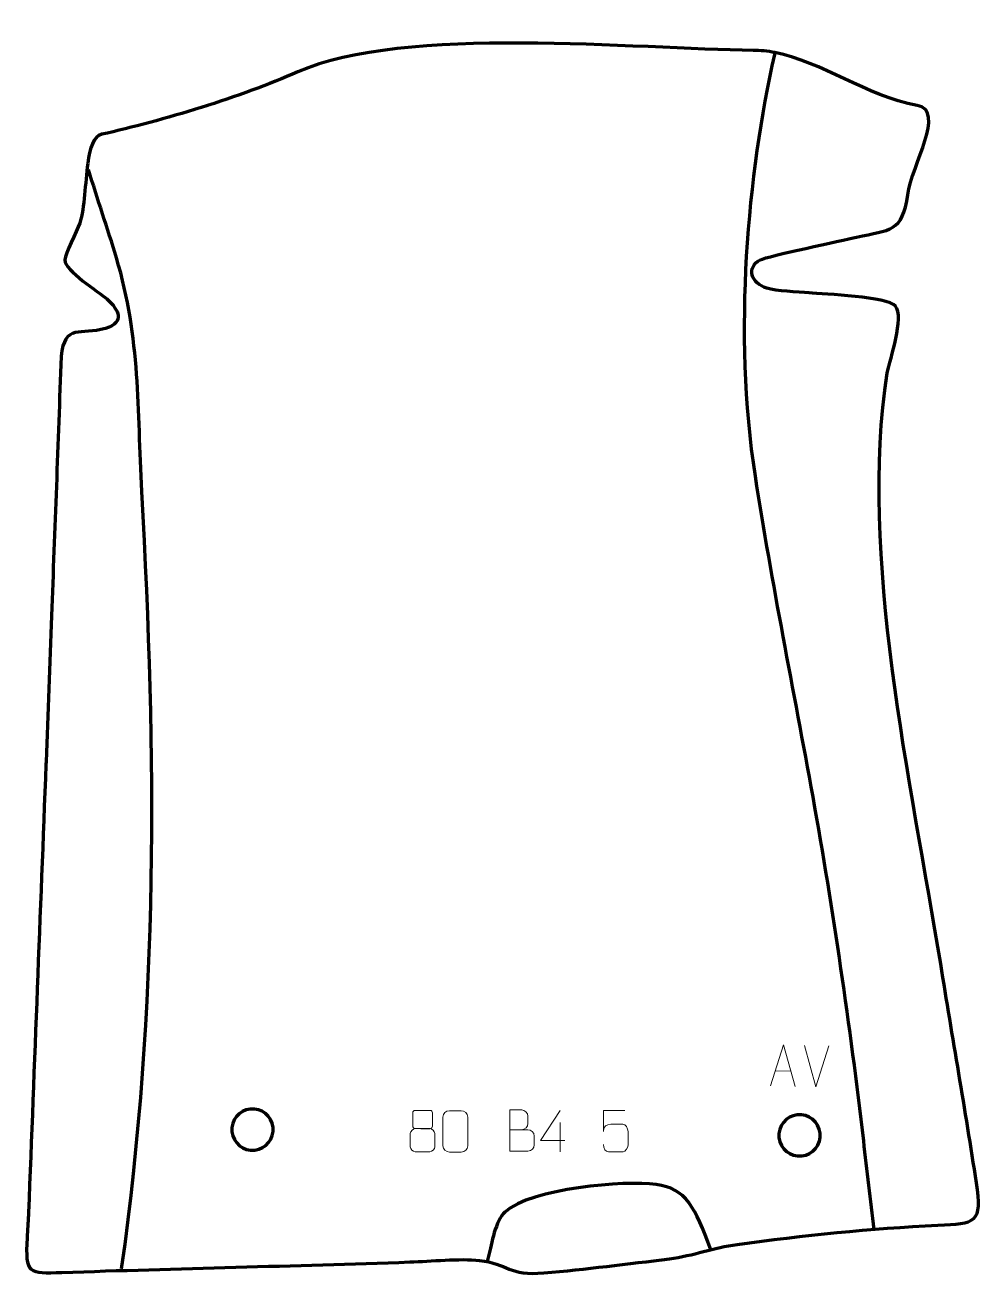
# Model space of a CAD drawing. Header units: millimetres. Extents: x 996 to 1575, y -89 to 668.
import ezdxf

# ---------------------------------------------------------------- set-up
doc = ezdxf.new("R2010")
doc.units = ezdxf.units.MM
doc.header["$MEASUREMENT"] = 0
doc.layers.add('layer 2', color=7, linetype='Continuous')
doc.layers.add('layer 3', color=7, linetype='Continuous')

msp = doc.modelspace()

# ---------------------------------------------------------------- linework, layer by layer
at = {"layer": 'layer 2', "color": 142, "lineweight": 158}
for points, knots in [([(1449.2882, 650.4992), (1449.2142, 650.1712), (1449.1666, 649.9604), (1449.1402, 649.8425), (1449.1402, 649.8425), (1432.9335, 577.6014), (1424.0791, 481.8448), (1437.4555, 394.9204), (1437.4555, 394.9204), (1447.5126, 330.2955), (1460.7163, 265.4873), (1472.3404, 201.0303), (1472.3404, 201.0303), (1484.8097, 131.8863), (1494.7509, 62.9307), (1502.9571, -6.8367), (1502.9571, -6.8367), (1505.0583, -24.6996), (1507.1592, -42.5625), (1509.2602, -60.4255)], [0, 0, 0, 0, 0.16666667, 0.16666667, 0.16666667, 0.16666667, 0.33333333, 0.33333333, 0.33333333, 0.33333333, 0.5, 0.5, 0.5, 0.5, 0.66666667, 0.66666667, 0.66666667, 0.66666667, 1, 1, 1, 1]), ([(1054.4824, -84.2369), (1076.9739, 75.0395), (1075.6747, 225.6491), (1066.6363, 385.6681), (1066.6363, 385.6681), (1064.0552, 435.9701), (1066.0149, 477.5467), (1051.352, 526.9317), (1051.352, 526.9317), (1046.0441, 544.8092), (1039.7967, 562.3715), (1034.5365, 580.2797)], [0, 0, 0, 0, 0.25, 0.25, 0.25, 0.25, 0.5, 0.5, 0.5, 0.5, 1, 1, 1, 1]), ([(1410.7783, -72.7345), (1401.0976, -46.8751), (1395.7865, -35.7092), (1377.6831, -33.3015), (1377.6831, -33.3015), (1358.7112, -30.7782), (1302.1204, -35.4381), (1286.2745, -49.9506), (1286.2745, -49.9506), (1280.4563, -55.2795), (1278.2265, -68.9425), (1276.3465, -76.5399), (1276.3465, -76.5399), (1276.0567, -77.6619), (1275.7679, -78.7843), (1275.4777, -79.9063)], [0, 0, 0, 0, 0.2, 0.2, 0.2, 0.2, 0.4, 0.4, 0.4, 0.4, 0.6, 0.6, 0.6, 0.6, 1, 1, 1, 1])]:
    msp.add_open_spline(points, degree=3, knots=knots, dxfattribs=at)
at = {"layer": 'layer 2', "color": 250, "lineweight": 9}
for points, knots in [([(1446.8638, 26.2934), (1446.8638, 26.2934), (1454.7713, 51.0822), (1454.7713, 51.0822), (1454.7713, 51.0822), (1454.7713, 51.0822), (1461.8013, 25.9711), (1461.8013, 25.9711)], [0, 0, 0, 0, 0.33333333, 0.33333333, 0.33333333, 0.33333333, 1, 1, 1, 1]), ([(1230.4807, 10.0213), (1230.4807, 7.8083), (1230.4807, 4.126), (1230.4807, 1.9127), (1230.4807, 1.9127), (1230.4957, 1.4053), (1231.3031, 0.4739), (1232.0032, 0.4751), (1232.0032, 0.4751), (1234.9731, 0.4753), (1237.9433, 0.3904), (1240.9137, 0.3901), (1240.9137, 0.3901), (1241.7108, 0.3943), (1242.4315, 1.1846), (1242.4289, 1.9053), (1242.4289, 1.9053), (1242.4286, 4.1213), (1242.4286, 7.806), (1242.4289, 10.0213), (1242.4289, 10.0213), (1242.4104, 10.7321), (1241.799, 11.4925), (1240.9651, 11.4851), (1240.9651, 11.4851), (1237.948, 11.4848), (1234.9311, 11.4848), (1231.9145, 11.4851), (1231.9145, 11.4851), (1231.2881, 11.4927), (1230.464, 10.7817), (1230.4807, 10.0213)], [0, 0, 0, 0, 0.11111111, 0.11111111, 0.11111111, 0.11111111, 0.22222222, 0.22222222, 0.22222222, 0.22222222, 0.33333333, 0.33333333, 0.33333333, 0.33333333, 0.44444444, 0.44444444, 0.44444444, 0.44444444, 0.55555556, 0.55555556, 0.55555556, 0.55555556, 0.66666667, 0.66666667, 0.66666667, 0.66666667, 0.77777778, 0.77777778, 0.77777778, 0.77777778, 1, 1, 1, 1]), ([(1252.7323, 11.3078), (1255.0984, 11.3078), (1257.4649, 11.3078), (1259.8314, 11.3078), (1259.8314, 11.3078), (1261.8119, 11.3434), (1263.8379, 9.8491), (1263.865, 7.407), (1263.865, 7.407), (1263.8646, 1.6496), (1263.8646, -4.1082), (1263.865, -9.8664), (1263.865, -9.8664), (1263.7229, -12.194), (1262.0165, -13.6763), (1259.8314, -13.6871), (1259.8314, -13.6871), (1257.459, -13.6867), (1255.0866, -13.6867), (1252.7146, -13.6871), (1252.7146, -13.6871), (1250.7561, -13.7927), (1248.7497, -11.9048), (1248.7611, -9.8838), (1248.7611, -9.8838), (1248.7615, -4.1032), (1248.7615, 1.6771), (1248.7611, 7.4569), (1248.7611, 7.4569), (1248.7654, 9.5989), (1250.5425, 11.3214), (1252.7323, 11.3078)], [0, 0, 0, 0, 0.11111111, 0.11111111, 0.11111111, 0.11111111, 0.22222222, 0.22222222, 0.22222222, 0.22222222, 0.33333333, 0.33333333, 0.33333333, 0.33333333, 0.44444444, 0.44444444, 0.44444444, 0.44444444, 0.55555556, 0.55555556, 0.55555556, 0.55555556, 0.66666667, 0.66666667, 0.66666667, 0.66666667, 0.77777778, 0.77777778, 0.77777778, 0.77777778, 1, 1, 1, 1]), ([(1289.2429, -0.1915), (1292.8815, -0.1911), (1296.4686, -0.1911), (1300.108, -0.1915), (1300.108, -0.1915), (1302.0834, -0.2088), (1304.007, -1.9449), (1304.007, -3.9945), (1304.007, -3.9945), (1304.0066, -5.1231), (1304.0066, -8.1725), (1304.007, -9.3014), (1304.007, -9.3014), (1304.0246, -11.1593), (1302.4825, -13.1732), (1300.161, -13.1563), (1300.161, -13.1563), (1296.5212, -13.1559), (1292.8818, -13.1559), (1289.2429, -13.1563), (1289.2429, -13.1563), (1289.2429, -4.838), (1289.2429, 3.4798), (1289.2429, 11.7973), (1289.2429, 11.7973), (1291.6166, 11.7973), (1293.9907, 11.7973), (1296.3649, 11.7973), (1296.3649, 11.7973), (1298.0457, 11.8149), (1300.1425, 9.9044), (1300.1602, 7.942), (1300.1602, 7.942), (1300.1598, 5.8759), (1300.1598, 5.7299), (1300.1602, 3.6634), (1300.1602, 3.6634), (1300.1775, 1.5973), (1298.323, -0.2088), (1296.313, -0.1915)], [0, 0, 0, 0, 0.09090909, 0.09090909, 0.09090909, 0.09090909, 0.18181818, 0.18181818, 0.18181818, 0.18181818, 0.27272727, 0.27272727, 0.27272727, 0.27272727, 0.36363636, 0.36363636, 0.36363636, 0.36363636, 0.45454545, 0.45454545, 0.45454545, 0.45454545, 0.54545455, 0.54545455, 0.54545455, 0.54545455, 0.63636364, 0.63636364, 0.63636364, 0.63636364, 0.72727273, 0.72727273, 0.72727273, 0.72727273, 0.81818182, 0.81818182, 0.81818182, 0.81818182, 1, 1, 1, 1]), ([(1322.5383, -6.6464), (1322.5383, -6.6464), (1307.7166, -6.6464), (1307.7166, -6.6464), (1307.7166, -6.6464), (1307.7166, -6.6464), (1319.5942, 11.4241), (1319.5942, 11.4241)], [0, 0, 0, 0, 0.33333333, 0.33333333, 0.33333333, 0.33333333, 1, 1, 1, 1]), ([(1358.656, 11.3561), (1358.656, 11.3561), (1345.8043, 11.3561), (1345.8043, 11.3561), (1345.8043, 11.3561), (1345.8046, 7.1255), (1345.8046, 2.8946), (1345.8043, -1.3366), (1345.8043, -1.3366), (1345.804, 1.9735), (1347.435, 3.0453), (1350.247, 3.1058), (1350.247, 3.1058), (1352.6866, 3.1061), (1355.1261, 3.1061), (1357.5653, 3.1058), (1357.5653, 3.1058), (1359.2151, 3.1126), (1360.69, 0.7321), (1360.7185, -1.3366), (1360.7185, -1.3366), (1360.7182, -3.9239), (1360.7182, -6.5115), (1360.7185, -9.0992), (1360.7185, -9.0992), (1360.7647, -11.0586), (1359.2653, -13.4949), (1357.6394, -13.5534), (1357.6394, -13.5534), (1355.6829, -13.5531), (1350.7879, -13.5531), (1348.8309, -13.5534), (1348.8309, -13.5534), (1346.9854, -13.5622), (1345.8783, -11.5974), (1345.8575, -9.0463)], [0, 0, 0, 0, 0.1, 0.1, 0.1, 0.1, 0.2, 0.2, 0.2, 0.2, 0.3, 0.3, 0.3, 0.3, 0.4, 0.4, 0.4, 0.4, 0.5, 0.5, 0.5, 0.5, 0.6, 0.6, 0.6, 0.6, 0.7, 0.7, 0.7, 0.7, 0.8, 0.8, 0.8, 0.8, 1, 1, 1, 1]), ([(1229.0219, -2.4969), (1229.0219, -5.6677), (1229.0219, -7.3698), (1229.0219, -10.5412), (1229.0219, -10.5412), (1229.0134, -11.7631), (1230.7113, -13.4558), (1231.9639, -13.4643), (1231.9639, -13.4643), (1234.947, -13.464), (1237.9303, -13.464), (1240.9137, -13.4643), (1240.9137, -13.4643), (1242.237, -13.4526), (1243.8574, -11.831), (1243.8463, -10.5318), (1243.8463, -10.5318), (1243.846, -7.3636), (1243.846, -5.6648), (1243.8463, -2.4969), (1243.8463, -2.4969), (1243.7766, -1.1165), (1242.1988, 0.4621), (1240.8934, 0.456), (1240.8934, 0.456), (1237.9168, 0.4557), (1234.9402, 0.4557), (1231.9639, 0.456), (1231.9639, 0.456), (1230.8844, 0.4624), (1229.0381, -1.1165), (1229.0219, -2.4969)], [0, 0, 0, 0, 0.11111111, 0.11111111, 0.11111111, 0.11111111, 0.22222222, 0.22222222, 0.22222222, 0.22222222, 0.33333333, 0.33333333, 0.33333333, 0.33333333, 0.44444444, 0.44444444, 0.44444444, 0.44444444, 0.55555556, 0.55555556, 0.55555556, 0.55555556, 0.66666667, 0.66666667, 0.66666667, 0.66666667, 0.77777778, 0.77777778, 0.77777778, 0.77777778, 1, 1, 1, 1])]:
    msp.add_open_spline(points, degree=3, knots=knots, dxfattribs=at)
for points in [[(1474.2168, 25.696), (1474.2168, 25.696), (1467.435, 50.8017), (1467.435, 50.8017)], [(1482.0752, 50.4858), (1482.0752, 50.4858), (1474.2169, 25.696), (1474.2169, 25.696)], [(1449.7853, 35.482), (1449.7853, 35.482), (1459.2788, 35.2772), (1459.2788, 35.2772)], [(1319.5942, 4.1147), (1319.5942, 4.1147), (1319.5942, -13.55), (1319.5942, -13.55)]]:
    msp.add_open_spline(points, degree=3, dxfattribs=at)
at = {"layer": 'layer 2', "color": 142, "lineweight": 200}
for points in [[(1134.9496, -12.5315), (1128.086, -13.2735), (1121.9205, -8.3109), (1121.1786, -1.4474), (1121.1786, -1.4474), (1120.4366, 5.4161), (1125.3991, 11.5817), (1132.2627, 12.3236), (1132.2627, 12.3236), (1139.1263, 13.0656), (1145.2918, 8.103), (1146.0338, 1.2395), (1146.0338, 1.2395), (1146.7757, -5.624), (1141.8132, -11.7896), (1134.9496, -12.5315)], [(1465.7217, -16.028), (1458.8581, -16.7699), (1452.6926, -11.8074), (1451.9506, -4.9438), (1451.9506, -4.9438), (1451.2086, 1.9197), (1456.1712, 8.0853), (1463.0347, 8.8272), (1463.0347, 8.8272), (1469.8983, 9.5692), (1476.0638, 4.6066), (1476.8058, -2.2569), (1476.8058, -2.2569), (1477.5478, -9.1204), (1472.5852, -15.286), (1465.7217, -16.028)]]:
    msp.add_open_spline(points, degree=3, knots=[0, 0, 0, 0, 0.2, 0.2, 0.2, 0.2, 0.4, 0.4, 0.4, 0.4, 0.6, 0.6, 0.6, 0.6, 1, 1, 1, 1], dxfattribs=at)
at = {"layer": 'layer 3', "color": 242, "lineweight": 158}
msp.add_open_spline([(1008.7753, 222.2545), (1009.8734, 251.6871), (1010.9717, 281.12), (1012.07, 310.5527), (1012.07, 310.5527), (1014.0258, 362.7877), (1016.05, 415.0202), (1017.8813, 467.2596), (1017.8813, 467.2596), (1020.0188, 487.5769), (1029.3845, 479.7695), (1044.7987, 484.2229), (1044.7987, 484.2229), (1056.8003, 488.2992), (1052.8676, 495.2187), (1045.6206, 502.0487), (1045.6206, 502.0487), (1040.5567, 506.3491), (1019.8282, 519.4031), (1020.1531, 525.6529), (1020.1531, 525.6529), (1020.3448, 529.3395), (1027.3718, 542.8869), (1029.1397, 547.9203), (1029.1397, 547.9203), (1032.1792, 557.354), (1032.3492, 572.2903), (1033.9723, 584.0419), (1033.9723, 584.0419), (1035.2423, 593.2376), (1037.4022, 600.4835), (1042.5229, 601.6167), (1042.5229, 601.6167), (1078.5674, 609.5936), (1127.028, 624.303), (1160.975, 639.349), (1160.975, 639.349), (1224.8959, 667.6796), (1366.4125, 653.054), (1436.3566, 652.3711), (1436.3566, 652.3711), (1440.7773, 652.328), (1445.122, 651.8425), (1449.4138, 651.0164), (1449.4138, 651.0164), (1478.0969, 645.4948), (1504.4332, 624.7508), (1535.5673, 619.0554), (1535.5673, 619.0554), (1553.1196, 615.8446), (1532.3237, 583.3682), (1529.8178, 565.0997), (1529.8178, 565.0997), (1526.6838, 542.251), (1519.1727, 543.9547), (1498.8949, 539.465), (1498.8949, 539.465), (1490.3095, 537.4848), (1444.869, 527.9116), (1440.6411, 525.7175), (1440.6411, 525.7175), (1432.0316, 521.2492), (1435.0117, 511.4566), (1444.5903, 508.5459), (1444.5903, 508.5459), (1450.3396, 506.7991), (1463.3796, 506.4102), (1470.2285, 505.7074), (1470.2285, 505.7074), (1479.2292, 505.0093), (1517.7492, 503.4523), (1522.3707, 497.7251), (1522.3707, 497.7251), (1527.8875, 490.8885), (1519.2745, 466.078), (1517.3378, 457.2767), (1517.3378, 457.2767), (1500.2594, 347.5066), (1531.9008, 209.9279), (1549.7192, 100.0241), (1549.7192, 100.0241), (1556.8743, 55.9561), (1564.62, 11.7615), (1571.3794, -32.3363), (1571.3794, -32.3363), (1575.3014, -56.3723), (1570.7749, -57.0224), (1547.9006, -57.9623), (1547.9006, -57.9623), (1507.8316, -59.7801), (1466.3595, -64.1412), (1426.5925, -69.4971), (1426.5925, -69.4971), (1412.5893, -71.3832), (1400.3181, -76.3429), (1385.7023, -78.1987), (1385.7023, -78.1987), (1360.8022, -81.3088), (1334.813, -84.5841), (1309.8637, -86.7677), (1309.8637, -86.7677), (1288.8282, -88.6089), (1287.9848, -81.2152), (1270.8915, -79.1642), (1270.8915, -79.1642), (1258.7346, -77.9139), (1241.4938, -79.7032), (1228.7086, -80.1444), (1228.7086, -80.1444), (1158.6082, -82.5443), (1088.4912, -84.1055), (1018.4193, -86.4372), (1018.4193, -86.4372), (998.2764, -87.1076), (996.0629, -87.7499), (997.3045, -65.498), (997.3045, -65.498), (997.5575, -60.9628), (997.8997, -56.436), (998.1311, -51.8997), (998.1311, -51.8997), (998.1311, -51.8997), (998.2093, -50.1897), (998.2093, -50.1897), (998.2093, -50.1897), (1001.68, 40.1273), (1005.2022, 130.4423), (1008.717, 220.7576), (1008.717, 220.7576), (1008.717, 220.7576), (1008.7753, 222.2545), (1008.7753, 222.2545)], degree=3, knots=[0, 0, 0, 0, 0.02941176, 0.02941176, 0.02941176, 0.02941176, 0.05882353, 0.05882353, 0.05882353, 0.05882353, 0.08823529, 0.08823529, 0.08823529, 0.08823529, 0.11764706, 0.11764706, 0.11764706, 0.11764706, 0.14705882, 0.14705882, 0.14705882, 0.14705882, 0.17647059, 0.17647059, 0.17647059, 0.17647059, 0.20588235, 0.20588235, 0.20588235, 0.20588235, 0.23529412, 0.23529412, 0.23529412, 0.23529412, 0.26470588, 0.26470588, 0.26470588, 0.26470588, 0.29411765, 0.29411765, 0.29411765, 0.29411765, 0.32352941, 0.32352941, 0.32352941, 0.32352941, 0.35294118, 0.35294118, 0.35294118, 0.35294118, 0.38235294, 0.38235294, 0.38235294, 0.38235294, 0.41176471, 0.41176471, 0.41176471, 0.41176471, 0.44117647, 0.44117647, 0.44117647, 0.44117647, 0.47058824, 0.47058824, 0.47058824, 0.47058824, 0.5, 0.5, 0.5, 0.5, 0.52941176, 0.52941176, 0.52941176, 0.52941176, 0.55882353, 0.55882353, 0.55882353, 0.55882353, 0.58823529, 0.58823529, 0.58823529, 0.58823529, 0.61764706, 0.61764706, 0.61764706, 0.61764706, 0.64705882, 0.64705882, 0.64705882, 0.64705882, 0.67647059, 0.67647059, 0.67647059, 0.67647059, 0.70588235, 0.70588235, 0.70588235, 0.70588235, 0.73529412, 0.73529412, 0.73529412, 0.73529412, 0.76470588, 0.76470588, 0.76470588, 0.76470588, 0.79411765, 0.79411765, 0.79411765, 0.79411765, 0.82352941, 0.82352941, 0.82352941, 0.82352941, 0.85294118, 0.85294118, 0.85294118, 0.85294118, 0.88235294, 0.88235294, 0.88235294, 0.88235294, 0.91176471, 0.91176471, 0.91176471, 0.91176471, 0.94117647, 0.94117647, 0.94117647, 0.94117647, 1, 1, 1, 1], dxfattribs=at)

doc.saveas('drawing.dxf')
